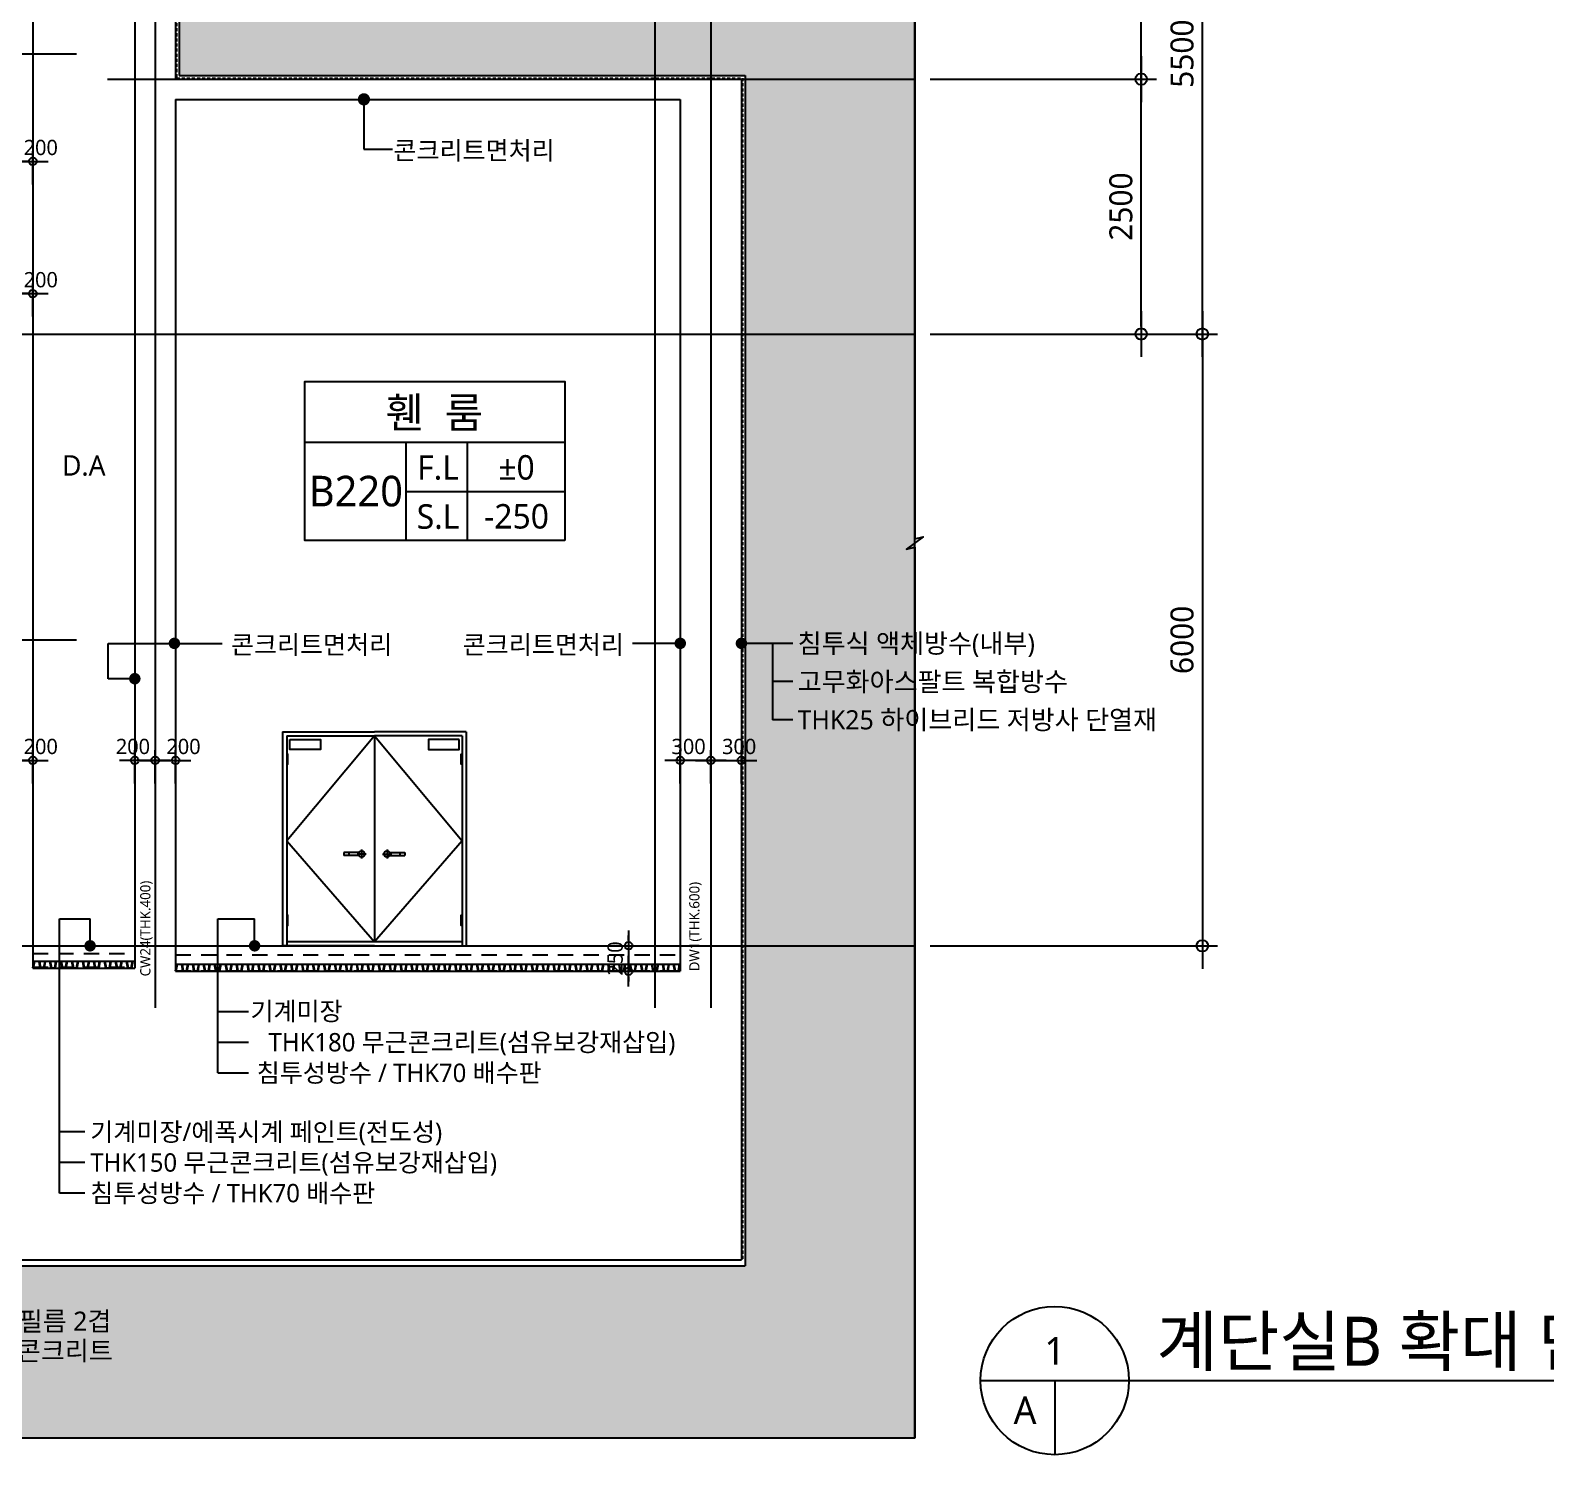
# Model space of a CAD drawing. Header units: millimetres. Extents: x 81033 to 452328, y -17390 to 42241.
# Drawn here: x 282218 to 297082, y 1239 to 15210 of the extents above; entities that cross this region are included whole.
import ezdxf
from ezdxf.enums import TextEntityAlignment as Align

# ---------------------------------------------------------------- set-up
doc = ezdxf.new("R2010")
doc.units = ezdxf.units.MM
doc.header["$LTSCALE"] = 100
doc.header["$MEASUREMENT"] = 0
doc.header["$PDSIZE"] = -10
for name, pattern in [('-HID', [2.5, 1.5, -1]), ('CEN', [62, 60, -1, 0, -1]), ('HID', [2.5, 1.5, -1])]:
    doc.linetypes.add(name, pattern=pattern)
doc.layers.get('0').update_dxf_attribs({"linetype": 'CONTINUOUS'})
doc.layers.get('Defpoints').update_dxf_attribs({"color": 171, "linetype": 'CONTINUOUS'})
for name, color, linetype in [('CEN(ST)', 1, 'CEN'), ('center(창호)', 1, 'CEN'), ('CON', 2, 'CONTINUOUS'), ('DOOR', 4, 'CONTINUOUS'), ('DOOR-ELE', 252, 'CONTINUOUS'), ('FIN', 8, 'CONTINUOUS'), ('FIN-2', 9, 'CONTINUOUS'), ('HAT 254', 254, 'CONTINUOUS'), ('HAT-252', 252, 'CONTINUOUS'), ('LED', 7, 'CONTINUOUS'), ('NDIM', 7, 'CONTINUOUS'), ('OPEN', 1, '-HID'), ('SYM', 7, 'CONTINUOUS'), ('TEXT', 3, 'CONTINUOUS'), ('TEXT(MIN)', 7, 'CONTINUOUS'), ('TEXT(노트)', 7, 'CONTINUOUS'), ('TEXT(실명)', 3, 'CONTINUOUS'), ('TITLE', 7, 'CONTINUOUS'), ('WIPEOUT', 7, 'CONTINUOUS'), ('wire-meshes', 1, 'CONTINUOUS'), ('배수판', 5, 'CONTINUOUS')]:
    doc.layers.add(name, color=color, linetype=linetype)
doc.layers.add('NUMBER', color=171, linetype='CONTINUOUS', plot=False)
doc.styles.add('CGS', font='cgse', dxfattribs={"bigfont": 'cgs'})
doc.styles.add('나눔바른고딕', font='NanumBarunGothic.ttf')
doc.dimstyles.new('NDIM 1200', dxfattribs={"dimscale": 75, "dimtxt": 3, "dimasz": 1, "dimexe": 2, "dimexo": 2, "dimgap": 1, "dimtad": 1, "dimdec": 0, "dimdsep": 46, "dimtxsty": 'CGS', "dimblk": 'DOT0', "dimcen": 1, "dimdle": 8, "dimclrd": 256, "dimclre": 256, "dimclrt": 256, "dimadec": 0, "dimazin": 0, "dimtfac": 1, "dimtdec": 0, "dimtix": 1, "dimtmove": 2, "dimatfit": 3, "dimldrblk": 'DOT0', "dimfxl": 1, "dimtolj": 1, "dimtzin": 0, "dimlwd": -1, "dimlwe": -1, "dimarcsym": 0})

# ---------------------------------------------------------------- blocks, each defined once
blk = doc.blocks.new('A$C51E23882')
at = {"layer": 'TITLE'}
blk.add_lwpolyline([(8500, 0), (0, 0), (0, 5200), (8500, 5200)], close=True, dxfattribs=at)
for points in [[(8500, 3200), (0, 3200)], [(3300, 3200), (3300, 0)], [(5300, 3200), (5300, 0)], [(3300, 1600), (8500, 1600)]]:
    blk.add_lwpolyline(points, dxfattribs=at)
at = {"layer": 'TITLE', "style": '나눔바른고딕'}
for s, p in [('F.L', (4352, 2378)), ('S.L', (4352, 778))]:
    blk.add_text(s, height=800, dxfattribs=at).set_placement(p, align=Align.MIDDLE)
blk = doc.blocks.new('FSD-1800')
blk.add_wipeout([(1450, -518), (3250, -518), (3250, -2618), (1450, -2618)]).dxf.layer = 'WIPEOUT'
at = {"layer": 'center(창호)'}
for p, q in [((2270, -1718), (2180, -1718)), ((2225, -1673), (2225, -1763)), ((2430, -1718), (2520, -1718)), ((2475, -1673), (2475, -1763))]:
    blk.add_line(p, q, dxfattribs=at)
at = {"layer": 'DOOR', "ltscale": 1000}
for p, q in [((1450, -518), (1450, -2618)), ((1450, -518), (2350, -518)), ((1490, -558), (1490, -2618)), ((1490, -558), (2350, -558)), ((3250, -518), (2350, -518)), ((2350, -558), (2350, -2578)), ((2350, -558), (2350, -2578)), ((3210, -558), (2350, -558)), ((3210, -558), (3210, -2618)), ((3250, -518), (3250, -2618)), ((2350, -2618), (1450, -2618)), ((3210, -2578), (1490, -2578)), ((2350, -2618), (3250, -2618))]:
    blk.add_line(p, q, dxfattribs=at)
for centre in [(2225, -1718), (2475, -1718)]:
    blk.add_circle(centre, 30, dxfattribs=at)
at = {"layer": 'DOOR-ELE', "ltscale": 1000}
for p, q in [((2199, -1703), (2050, -1703)), ((2050, -1703), (2050, -1733)), ((2199, -1733), (2050, -1733)), ((2100, -1703), (2100, -1733)), ((2501, -1703), (2650, -1703)), ((2501, -1733), (2650, -1733)), ((2600, -1703), (2600, -1733)), ((2650, -1703), (2650, -1733))]:
    blk.add_line(p, q, dxfattribs=at)
for points in [[(1520, -593), (1820, -593), (1820, -693), (1520, -693)], [(3180, -593), (2880, -593), (2880, -693), (3180, -693)], [(1490, -838), (1500, -838), (1500, -738), (1490, -738)], [(3210, -838), (3200, -838), (3200, -738), (3210, -738)], [(1490, -2418), (1500, -2418), (1500, -2318), (1490, -2318)], [(3210, -2418), (3200, -2418), (3200, -2318), (3210, -2318)]]:
    blk.add_lwpolyline(points, close=True, dxfattribs=at)
at = {"layer": 'OPEN', "ltscale": 700}
for p, q in [((2350, -558), (1490, -1588)), ((2350, -558), (3210, -1588)), ((1490, -1588), (2350, -2578)), ((3210, -1588), (2350, -2578))]:
    blk.add_line(p, q, dxfattribs=at)
blk = doc.blocks.new('DOT0')
blk.add_line((-3, 0), (3, 0))
at = {"color": 6}
blk.add_circle((0, 0), 0.75, dxfattribs=at)
blk = doc.blocks.new('*D719')
at = {"layer": 'Defpoints', "color": 0, "ltscale": 0.4, "transparency": 16777216}
for p in [(282243, 8049), (282043, 7724), (282243, 7724)]:
    blk.add_point(p, dxfattribs=at)
at = {"layer": 'NDIM', "ltscale": 0.4, "transparency": 16777216}
for p, q in [((282043, 7824), (282043, 8149)), ((282093, 8049), (282193, 8049)), ((282243, 7824), (282243, 8149))]:
    blk.add_line(p, q, dxfattribs=at)
at = {"layer": 'NDIM', "ltscale": 0.4, "transparency": 16777216, "xscale": 50, "yscale": 50, "zscale": 50, "rotation": 180}
blk.add_blockref('DOT0', (282043, 8049), dxfattribs=at)
at = {"layer": 'NDIM', "ltscale": 0.4, "transparency": 16777216, "xscale": 50, "yscale": 50, "zscale": 50}
blk.add_blockref('DOT0', (282243, 8049), dxfattribs=at)
at = {"layer": 'NDIM', "ltscale": 0.4, "transparency": 16777216, "insert": (282321, 8185), "char_height": 150, "attachment_point": 5, "style": '나눔바른고딕'}
blk.add_mtext('\\A1;200', dxfattribs=at)
blk = doc.blocks.new('*D723')
at = {"layer": 'Defpoints', "color": 0, "ltscale": 0.4, "transparency": 16777216}
for p in [(282243, 13924), (282043, 13598), (282243, 13598)]:
    blk.add_point(p, dxfattribs=at)
at = {"layer": 'NDIM', "ltscale": 0.4, "transparency": 16777216}
for p, q in [((282043, 13698), (282043, 14024)), ((282243, 13698), (282243, 14024)), ((282093, 13924), (282193, 13924))]:
    blk.add_line(p, q, dxfattribs=at)
at = {"layer": 'NDIM', "ltscale": 0.4, "transparency": 16777216, "xscale": 50, "yscale": 50, "zscale": 50, "rotation": 180}
blk.add_blockref('DOT0', (282043, 13924), dxfattribs=at)
at = {"layer": 'NDIM', "ltscale": 0.4, "transparency": 16777216, "xscale": 50, "yscale": 50, "zscale": 50}
blk.add_blockref('DOT0', (282243, 13924), dxfattribs=at)
at = {"layer": 'NDIM', "ltscale": 0.4, "transparency": 16777216, "insert": (282321, 14060), "char_height": 150, "attachment_point": 5, "style": '나눔바른고딕'}
blk.add_mtext('\\A1;200', dxfattribs=at)
blk = doc.blocks.new('*D782')
at = {"layer": 'Defpoints', "color": 0, "ltscale": 0.4, "transparency": 16777216}
for p in [(282243, 12627), (282043, 12302), (282243, 12302)]:
    blk.add_point(p, dxfattribs=at)
at = {"layer": 'NDIM', "ltscale": 0.4, "transparency": 16777216}
for p, q in [((282043, 12402), (282043, 12727)), ((282243, 12402), (282243, 12727)), ((282093, 12627), (282193, 12627))]:
    blk.add_line(p, q, dxfattribs=at)
at = {"layer": 'NDIM', "ltscale": 0.4, "transparency": 16777216, "xscale": 50, "yscale": 50, "zscale": 50, "rotation": 180}
blk.add_blockref('DOT0', (282043, 12627), dxfattribs=at)
at = {"layer": 'NDIM', "ltscale": 0.4, "transparency": 16777216, "xscale": 50, "yscale": 50, "zscale": 50}
blk.add_blockref('DOT0', (282243, 12627), dxfattribs=at)
at = {"layer": 'NDIM', "ltscale": 0.4, "transparency": 16777216, "insert": (282321, 12763), "char_height": 150, "attachment_point": 5, "style": '나눔바른고딕'}
blk.add_mtext('\\A1;200', dxfattribs=at)
blk = doc.blocks.new('*D802')
at = {"layer": 'Defpoints', "color": 0, "ltscale": 0.4, "transparency": 16777216}
for p in [(290893, 12231), (290893, 6231), (293714, 6231)]:
    blk.add_point(p, dxfattribs=at)
at = {"layer": 'NDIM', "ltscale": 0.4, "transparency": 16777216}
for p, q in [((291043, 12231), (293864, 12231)), ((293714, 12156), (293714, 6306)), ((291043, 6231), (293864, 6231))]:
    blk.add_line(p, q, dxfattribs=at)
at = {"layer": 'NDIM', "ltscale": 0.4, "transparency": 16777216, "xscale": 75, "yscale": 75, "zscale": 75}
for p, rotation in [((293714, 12231), 90), ((293714, 6231), 270)]:
    blk.add_blockref('DOT0', p, dxfattribs=dict(at, rotation=rotation))
at = {"layer": 'NDIM', "ltscale": 0.4, "transparency": 16777216, "insert": (293516, 9231), "char_height": 225, "attachment_point": 5, "rotation": 90, "style": '나눔바른고딕'}
blk.add_mtext('\\A1;6000', dxfattribs=at)
blk = doc.blocks.new('*D803')
at = {"layer": 'Defpoints', "color": 0, "ltscale": 0.4, "transparency": 16777216}
for p in [(290893, 17731), (293714, 17731), (290893, 12231)]:
    blk.add_point(p, dxfattribs=at)
at = {"layer": 'NDIM', "ltscale": 0.4, "transparency": 16777216}
for p, q in [((291043, 17731), (293864, 17731)), ((293714, 12306), (293714, 17656)), ((291043, 12231), (293864, 12231))]:
    blk.add_line(p, q, dxfattribs=at)
at = {"layer": 'NDIM', "ltscale": 0.4, "transparency": 16777216, "xscale": 75, "yscale": 75, "zscale": 75}
for p, rotation in [((293714, 17731), 90), ((293714, 12231), 270)]:
    blk.add_blockref('DOT0', p, dxfattribs=dict(at, rotation=rotation))
at = {"layer": 'NDIM', "ltscale": 0.4, "transparency": 16777216, "insert": (293516, 14981), "char_height": 225, "attachment_point": 5, "rotation": 90, "style": '나눔바른고딕'}
blk.add_mtext('\\A1;5500', dxfattribs=at)
blk = doc.blocks.new('*D874')
at = {"layer": 'Defpoints', "color": 0, "ltscale": 0.4, "transparency": 16777216}
for p in [(283243, 8049), (283243, 7724), (283443, 7724)]:
    blk.add_point(p, dxfattribs=at)
at = {"layer": 'NDIM', "ltscale": 0.4, "transparency": 16777216}
for p, q in [((283243, 7824), (283243, 8149)), ((283393, 8049), (283293, 8049)), ((283443, 7824), (283443, 8149))]:
    blk.add_line(p, q, dxfattribs=at)
at = {"layer": 'NDIM', "ltscale": 0.4, "transparency": 16777216, "xscale": 50, "yscale": 50, "zscale": 50, "rotation": 180}
blk.add_blockref('DOT0', (283243, 8049), dxfattribs=at)
at = {"layer": 'NDIM', "ltscale": 0.4, "transparency": 16777216, "xscale": 50, "yscale": 50, "zscale": 50}
blk.add_blockref('DOT0', (283443, 8049), dxfattribs=at)
at = {"layer": 'NDIM', "ltscale": 0.4, "transparency": 16777216, "insert": (283225, 8185), "char_height": 150, "attachment_point": 5, "style": '나눔바른고딕'}
blk.add_mtext('\\A1;200', dxfattribs=at)
blk = doc.blocks.new('*D875')
at = {"layer": 'Defpoints', "color": 0, "ltscale": 0.4, "transparency": 16777216}
for p in [(283643, 8049), (283443, 7724), (283643, 7724)]:
    blk.add_point(p, dxfattribs=at)
at = {"layer": 'NDIM', "ltscale": 0.4, "transparency": 16777216}
for p, q in [((283443, 7824), (283443, 8149)), ((283493, 8049), (283593, 8049)), ((283643, 7824), (283643, 8149))]:
    blk.add_line(p, q, dxfattribs=at)
at = {"layer": 'NDIM', "ltscale": 0.4, "transparency": 16777216, "xscale": 50, "yscale": 50, "zscale": 50, "rotation": 180}
blk.add_blockref('DOT0', (283443, 8049), dxfattribs=at)
at = {"layer": 'NDIM', "ltscale": 0.4, "transparency": 16777216, "xscale": 50, "yscale": 50, "zscale": 50}
blk.add_blockref('DOT0', (283643, 8049), dxfattribs=at)
at = {"layer": 'NDIM', "ltscale": 0.4, "transparency": 16777216, "insert": (283721, 8185), "char_height": 150, "attachment_point": 5, "style": '나눔바른고딕'}
blk.add_mtext('\\A1;200', dxfattribs=at)
blk = doc.blocks.new('*D876')
at = {"layer": 'Defpoints', "color": 0, "ltscale": 0.4, "transparency": 16777216}
for p in [(288593, 8049), (288593, 7724), (288893, 7724)]:
    blk.add_point(p, dxfattribs=at)
at = {"layer": 'NDIM', "ltscale": 0.4, "transparency": 16777216}
for p, q in [((288593, 7824), (288593, 8149)), ((288843, 8049), (288643, 8049)), ((288893, 7824), (288893, 8149))]:
    blk.add_line(p, q, dxfattribs=at)
at = {"layer": 'NDIM', "ltscale": 0.4, "transparency": 16777216, "xscale": 50, "yscale": 50, "zscale": 50, "rotation": 180}
blk.add_blockref('DOT0', (288593, 8049), dxfattribs=at)
at = {"layer": 'NDIM', "ltscale": 0.4, "transparency": 16777216, "xscale": 50, "yscale": 50, "zscale": 50}
blk.add_blockref('DOT0', (288893, 8049), dxfattribs=at)
at = {"layer": 'NDIM', "ltscale": 0.4, "transparency": 16777216, "insert": (288675, 8185), "char_height": 150, "attachment_point": 5, "style": '나눔바른고딕'}
blk.add_mtext('\\A1;300', dxfattribs=at)
blk = doc.blocks.new('*D877')
at = {"layer": 'Defpoints', "color": 0, "ltscale": 0.4, "transparency": 16777216}
for p in [(289193, 8049), (288893, 7724), (289193, 7724)]:
    blk.add_point(p, dxfattribs=at)
at = {"layer": 'NDIM', "ltscale": 0.4, "transparency": 16777216}
for p, q in [((288893, 7824), (288893, 8149)), ((288943, 8049), (289143, 8049)), ((289193, 7824), (289193, 8149))]:
    blk.add_line(p, q, dxfattribs=at)
at = {"layer": 'NDIM', "ltscale": 0.4, "transparency": 16777216, "xscale": 50, "yscale": 50, "zscale": 50, "rotation": 180}
blk.add_blockref('DOT0', (288893, 8049), dxfattribs=at)
at = {"layer": 'NDIM', "ltscale": 0.4, "transparency": 16777216, "xscale": 50, "yscale": 50, "zscale": 50}
blk.add_blockref('DOT0', (289193, 8049), dxfattribs=at)
at = {"layer": 'NDIM', "ltscale": 0.4, "transparency": 16777216, "insert": (289171, 8185), "char_height": 150, "attachment_point": 5, "style": '나눔바른고딕'}
blk.add_mtext('\\A1;300', dxfattribs=at)
blk = doc.blocks.new('*D1190')
at = {"layer": 'Defpoints', "color": 0, "ltscale": 0.4, "transparency": 16777216}
for p in [(290893, 14731), (293114, 14731), (290893, 12231)]:
    blk.add_point(p, dxfattribs=at)
at = {"layer": 'NDIM', "ltscale": 0.4, "transparency": 16777216}
for p, q in [((291043, 14731), (293264, 14731)), ((293114, 12306), (293114, 14656)), ((291043, 12231), (293264, 12231))]:
    blk.add_line(p, q, dxfattribs=at)
at = {"layer": 'NDIM', "ltscale": 0.4, "transparency": 16777216, "xscale": 75, "yscale": 75, "zscale": 75}
for p, rotation in [((293114, 14731), 90), ((293114, 12231), 270)]:
    blk.add_blockref('DOT0', p, dxfattribs=dict(at, rotation=rotation))
at = {"layer": 'NDIM', "ltscale": 0.4, "transparency": 16777216, "insert": (292916, 13481), "char_height": 225, "attachment_point": 5, "rotation": 90, "style": '나눔바른고딕'}
blk.add_mtext('\\A1;2500', dxfattribs=at)
blk = doc.blocks.new('*D1191')
at = {"layer": 'Defpoints', "color": 0, "ltscale": 0.4, "transparency": 16777216}
for p in [(290893, 17731), (293114, 17731), (290893, 14731)]:
    blk.add_point(p, dxfattribs=at)
at = {"layer": 'NDIM', "ltscale": 0.4, "transparency": 16777216}
for p, q in [((291043, 17731), (293264, 17731)), ((293114, 14806), (293114, 17656)), ((291043, 14731), (293264, 14731))]:
    blk.add_line(p, q, dxfattribs=at)
at = {"layer": 'NDIM', "ltscale": 0.4, "transparency": 16777216, "xscale": 75, "yscale": 75, "zscale": 75}
for p, rotation in [((293114, 17731), 90), ((293114, 14731), 270)]:
    blk.add_blockref('DOT0', p, dxfattribs=dict(at, rotation=rotation))
at = {"layer": 'NDIM', "ltscale": 0.4, "transparency": 16777216, "insert": (292916, 16231), "char_height": 225, "attachment_point": 5, "rotation": 90, "style": '나눔바른고딕'}
blk.add_mtext('\\A1;3000', dxfattribs=at)
blk = doc.blocks.new('*D1200')
at = {"layer": 'Defpoints', "color": 0, "ltscale": 0.4, "transparency": 16777216}
for p in [(287661, 6231), (287661, 5981), (288086, 5981)]:
    blk.add_point(p, dxfattribs=at)
at = {"layer": 'NDIM', "ltscale": 0.4, "transparency": 16777216}
for p, q in [((288086, 6281), (288086, 6331)), ((287761, 6231), (288186, 6231)), ((288086, 6231), (288086, 5981)), ((287761, 5981), (288186, 5981)), ((288086, 5931), (288086, 5881))]:
    blk.add_line(p, q, dxfattribs=at)
at = {"layer": 'NDIM', "ltscale": 0.4, "transparency": 16777216, "xscale": 50, "yscale": 50, "zscale": 50}
for p, rotation in [((288086, 6231), 270), ((288086, 5981), 90)]:
    blk.add_blockref('DOT0', p, dxfattribs=dict(at, rotation=rotation))
at = {"layer": 'NDIM', "ltscale": 0.4, "transparency": 16777216, "insert": (287955, 6106), "char_height": 150, "attachment_point": 5, "rotation": 90, "style": '나눔바른고딕'}
blk.add_mtext('\\A1;250', dxfattribs=at)

msp = doc.modelspace()

# ---------------------------------------------------------------- hatches: boundary and pattern name
at = {"layer": 'HAT 254', "ltscale": 1000}
h = msp.add_hatch(color=256, dxfattribs=at)
h.dxf.hatch_style = 1
h.paths.add_polyline_path([(290893.4, 16340.6), (283678.4, 16340.6), (283678.4, 14765.6), (289228.4, 14765.6), (289228.4, 3040.6), (290893.4, 3040.6)])
h = msp.add_hatch(color=256, dxfattribs=at)
h.dxf.hatch_style = 1
h.paths.add_polyline_path([(275808.4, 14980.6), (275744.3, 14980.6), (274593.4, 14030.6), (273643.4, 14030.6), (273643.4, 1403.6), (275808.4, 1403.6), (290893.4, 1403.6), (290893.4, 3090.6), (275808.4, 3090.6)])

# ---------------------------------------------------------------- linework, layer by layer
at = {"ltscale": 10000}
for p, q in [((282980.6, 8850.3), (282980.6, 9197.1)), ((285593.4, 8330.6), (285593.4, 6230.6)), ((282504.7, 3805), (282504.7, 6496.7)), ((282504.7, 6496.7), (282804.7, 6496.7)), ((282754.7, 4405), (282504.7, 4405)), ((282754.7, 4105), (282504.7, 4105)), ((282754.7, 3805), (282504.7, 3805))]:
    msp.add_line(p, q, dxfattribs=at)
at = {"layer": 'CEN(ST)', "ltscale": 10000}
for p, q in [((283443.4, 38730.6), (283443.4, 5621.2)), ((288343.4, 38730.6), (288343.4, 5621.2)), ((288893.4, 38730.6), (288893.4, 5621.2)), ((273643.4, 14980.6), (282672.7, 14980.6)), ((282974.1, 14730.6), (290893.4, 14730.6)), ((273643.4, 12230.6), (290893.4, 12230.6)), ((273643.4, 9230.6), (282672.7, 9230.6)), ((273643.4, 6230.6), (290893.4, 6230.6))]:
    msp.add_line(p, q, dxfattribs=at)
at = {"layer": 'CON', "ltscale": 10000}
for p, q in [((282243.4, 21330.6), (282243.4, 6010.6)), ((283243.4, 18630.6), (283243.4, 6010.6)), ((283643.4, 17580.6), (283643.4, 14730.6)), ((283643.4, 14730.6), (289193.4, 14730.6)), ((289193.4, 14730.6), (289193.4, 3150.6)), ((283643.4, 14530.6), (283643.4, 5980.6)), ((283643.4, 14530.6), (288593.4, 14530.6)), ((288593.4, 14530.6), (288593.4, 5980.6)), ((282243.4, 6010.6), (283243.4, 6010.6)), ((283643.4, 5980.6), (288593.4, 5980.6)), ((275843.4, 3150.6), (289193.4, 3150.6))]:
    msp.add_line(p, q, dxfattribs=at)
at = {"layer": 'Defpoints', "ltscale": 1000}
msp.add_lwpolyline([(273643.4, 38730.6), (273643.4, 1403.6), (290893.4, 1403.6), (290893.4, 38730.6)], dxfattribs=at)
at = {"layer": 'FIN', "ltscale": 1000}
for p, q in [((282243.4, 6230.6), (283243.4, 6230.6)), ((282243.4, 6080.6), (283243.4, 6080.6)), ((283643.4, 6050.6), (288593.4, 6050.6))]:
    msp.add_line(p, q, dxfattribs=at)
at = {"layer": 'FIN-2', "ltscale": 0.5}
for p, q in [((283678.4, 17580.6), (283678.4, 14765.6)), ((283678.4, 14765.6), (289228.4, 14765.6)), ((289228.4, 14765.6), (289228.4, 3090.6)), ((275808.4, 3090.6), (289228.4, 3090.6))]:
    msp.add_line(p, q, dxfattribs=at)
at = {"layer": 'HAT-252', "linetype": 'HID', "ltscale": 0.2}
for p, q in [((283653.4, 17580.6), (283653.4, 14740.6)), ((283653.4, 14740.6), (289203.4, 14740.6)), ((289203.4, 14740.6), (289203.4, 3150.6))]:
    msp.add_line(p, q, dxfattribs=at)
at = {"layer": 'HAT-252', "linetype": '-HID'}
for p, q in [((282243.4, 6020.6), (283243.4, 6020.6)), ((283643.4, 5985.6), (288593.4, 5985.6))]:
    msp.add_line(p, q, dxfattribs=at)
at = {"layer": 'LED'}
for p, q in [((282980.6, 9197.1), (284100.8, 9197.1)), ((288593.4, 9197.1), (288124.3, 9197.1)), ((289698.7, 9197.1), (289193.4, 9197.1)), ((289498.7, 9197.1), (289498.7, 8447.1)), ((283243.2, 8850.3), (282980.6, 8850.3)), ((289698.7, 8822.1), (289498.7, 8822.1)), ((289698.7, 8447.1), (289498.7, 8447.1)), ((282804.7, 6230.6), (282804.7, 6496.7)), ((284058.8, 6496.7), (284418.3, 6496.7)), ((284058.8, 4984.8), (284058.8, 6496.7)), ((284418.3, 6230.6), (284418.3, 6496.7)), ((284058.8, 5584.8), (284358.8, 5584.8)), ((284058.8, 5284.8), (284358.8, 5284.8))]:
    msp.add_line(p, q, dxfattribs=at)
at = {"layer": 'LED', "const_width": 56.2}
for points in [[(283631.7, 9225.2, -1), (283631.7, 9168.9, -1)], [(288593.4, 9225.2, 1), (288593.4, 9168.9, 1)], [(289193.4, 9225.2, 1), (289193.4, 9168.9, 1)], [(283243.2, 8822.1, -1), (283243.2, 8878.4, -1)], [(282804.7, 6258.7, 1), (282804.7, 6202.4, 1)], [(284418.3, 6258.7, -1), (284418.3, 6202.4, -1)]]:
    msp.add_lwpolyline(points, format="xyb", close=True, dxfattribs=at)
at = {"layer": 'LED'}
msp.add_lwpolyline([(284058.8, 4984.8), (284358.8, 4984.8)], dxfattribs=at)
at = {"layer": 'SYM'}
for p, q in [((291538.8, 1966.6), (299845.8, 1966.6)), ((292266.1, 1966.6), (292266.1, 1239.3))]:
    msp.add_line(p, q, dxfattribs=at)
at = {"layer": 'SYM', "ltscale": 10000}
msp.add_lwpolyline([(290893.4, 16780.6), (290893.4, 10221.1), (290975.9, 10241.3), (290810.9, 10119.8), (290893.4, 10140.1), (290893.4, 1403.6)], dxfattribs=at)
at = {"layer": 'SYM'}
msp.add_circle((292266.1, 1966.6), 727.3, dxfattribs=at)
at = {"layer": 'wire-meshes', "linetype": 'HID'}
for p, q in [((282243.4, 6155.6), (283243.4, 6155.6)), ((283643.4, 6140.6), (288593.4, 6140.6))]:
    msp.add_line(p, q, dxfattribs=at)
at = {"layer": '배수판'}
for points in [[(282243.4, 6013.9), (282255.2, 6080.6), (282307, 6080.6), (282318.9, 6013.9), (282350.6, 6013.9), (282362.5, 6080.6), (282414.2, 6080.6), (282426.1, 6013.9), (282457.8, 6013.9), (282469.7, 6080.6), (282521.5, 6080.6), (282533.3, 6013.9), (282565, 6013.9), (282576.9, 6080.6), (282628.7, 6080.6), (282640.6, 6013.9), (282672.2, 6013.9), (282684.1, 6080.6), (282735.9, 6080.6), (282747.8, 6013.9), (282779.4, 6013.9), (282791.3, 6080.6), (282843.1, 6080.6), (282855, 6013.9), (282886.6, 6013.9), (282898.5, 6080.6), (282950.3, 6080.6), (282962.2, 6013.9), (282993.8, 6013.9), (283005.7, 6080.6), (283057.5, 6080.6), (283069.4, 6013.9), (283101, 6013.9), (283112.9, 6080.6), (283164.7, 6080.6), (283176.6, 6013.9), (283208.2, 6013.9), (283220.1, 6080.6), (283243.4, 6080.6)], [(283243.4, 6077.2), (283223.1, 6077.2), (283211.2, 6010.6), (283173.7, 6010.6), (283161.8, 6077.2), (283115.9, 6077.2), (283104, 6010.6), (283066.5, 6010.6), (283054.6, 6077.2), (283008.7, 6077.2), (282996.8, 6010.6), (282959.2, 6010.6), (282947.4, 6077.2), (282901.4, 6077.2), (282889.6, 6010.6), (282852, 6010.6), (282840.1, 6077.2), (282794.2, 6077.2), (282782.3, 6010.6), (282744.8, 6010.6), (282732.9, 6077.2), (282687, 6077.2), (282675.1, 6010.6), (282637.6, 6010.6), (282625.7, 6077.2), (282579.8, 6077.2), (282567.9, 6010.6), (282530.4, 6010.6), (282518.5, 6077.2), (282472.6, 6077.2), (282460.7, 6010.6), (282423.2, 6010.6), (282411.3, 6077.2), (282365.4, 6077.2), (282353.5, 6010.6), (282316, 6010.6), (282304.1, 6077.2), (282258.2, 6077.2), (282246.3, 6010.6)], [(283643.4, 5983.9), (283655.2, 6050.6), (283707, 6050.6), (283718.9, 5983.9), (283750.6, 5983.9), (283762.5, 6050.6), (283814.2, 6050.6), (283826.1, 5983.9), (283857.8, 5983.9), (283869.7, 6050.6), (283921.5, 6050.6), (283933.3, 5983.9), (283965, 5983.9), (283976.9, 6050.6), (284028.7, 6050.6), (284040.6, 5983.9), (284072.2, 5983.9), (284084.1, 6050.6), (284135.9, 6050.6), (284147.8, 5983.9), (284179.4, 5983.9), (284191.3, 6050.6), (284243.1, 6050.6), (284255, 5983.9), (284286.6, 5983.9), (284298.5, 6050.6), (284350.3, 6050.6), (284362.2, 5983.9), (284393.8, 5983.9), (284405.7, 6050.6), (284457.5, 6050.6), (284469.4, 5983.9), (284501, 5983.9), (284512.9, 6050.6), (284564.7, 6050.6), (284576.6, 5983.9), (284608.2, 5983.9), (284620.1, 6050.6), (284671.9, 6050.6), (284683.8, 5983.9), (284715.5, 5983.9), (284727.3, 6050.6), (284779.1, 6050.6), (284791, 5983.9), (284822.7, 5983.9), (284834.6, 6050.6), (284886.3, 6050.6), (284898.2, 5983.9), (284929.9, 5983.9), (284941.8, 6050.6), (284993.6, 6050.6), (285005.4, 5983.9), (285037.1, 5983.9), (285049, 6050.6), (285100.8, 6050.6), (285112.6, 5983.9), (285144.3, 5983.9), (285156.2, 6050.6), (285208, 6050.6), (285219.9, 5983.9), (285251.5, 5983.9), (285263.4, 6050.6), (285315.2, 6050.6), (285327.1, 5983.9), (285358.7, 5983.9), (285370.6, 6050.6), (285422.4, 6050.6), (285434.3, 5983.9), (285465.9, 5983.9), (285477.8, 6050.6), (285529.6, 6050.6), (285541.5, 5983.9), (285573.1, 5983.9), (285585, 6050.6), (285636.8, 6050.6), (285648.7, 5983.9), (285680.3, 5983.9), (285692.2, 6050.6), (285744, 6050.6), (285755.9, 5983.9), (285787.6, 5983.9), (285799.4, 6050.6), (285851.2, 6050.6), (285863.1, 5983.9), (285894.8, 5983.9), (285906.6, 6050.6), (285958.4, 6050.6), (285970.3, 5983.9), (286002, 5983.9), (286013.9, 6050.6), (286065.6, 6050.6), (286077.5, 5983.9), (286109.2, 5983.9), (286121.1, 6050.6), (286172.9, 6050.6), (286184.7, 5983.9), (286216.4, 5983.9), (286228.3, 6050.6), (286280.1, 6050.6), (286292, 5983.9), (286323.6, 5983.9), (286335.5, 6050.6), (286387.3, 6050.6), (286399.2, 5983.9), (286430.8, 5983.9), (286442.7, 6050.6), (286494.5, 6050.6), (286506.4, 5983.9), (286538, 5983.9), (286549.9, 6050.6), (286601.7, 6050.6), (286613.6, 5983.9), (286645.2, 5983.9), (286657.1, 6050.6), (286708.9, 6050.6), (286720.8, 5983.9), (286752.4, 5983.9), (286764.3, 6050.6), (286816.1, 6050.6), (286828, 5983.9), (286859.6, 5983.9), (286871.5, 6050.6), (286923.3, 6050.6), (286935.2, 5983.9), (286966.9, 5983.9), (286978.7, 6050.6), (287030.5, 6050.6), (287042.4, 5983.9), (287074.1, 5983.9), (287085.9, 6050.6), (287137.7, 6050.6), (287149.6, 5983.9), (287181.3, 5983.9), (287193.2, 6050.6), (287245, 6050.6), (287256.8, 5983.9), (287288.5, 5983.9), (287300.4, 6050.6), (287352.2, 6050.6), (287364, 5983.9), (287395.7, 5983.9), (287407.6, 6050.6), (287459.4, 6050.6), (287471.3, 5983.9), (287502.9, 5983.9), (287514.8, 6050.6), (287566.6, 6050.6), (287578.5, 5983.9), (287610.1, 5983.9), (287622, 6050.6), (287673.8, 6050.6), (287685.7, 5983.9), (287717.3, 5983.9), (287729.2, 6050.6), (287781, 6050.6), (287792.9, 5983.9), (287824.5, 5983.9), (287836.4, 6050.6), (287888.2, 6050.6), (287900.1, 5983.9), (287931.7, 5983.9), (287943.6, 6050.6), (287995.4, 6050.6), (288007.3, 5983.9), (288038.9, 5983.9), (288050.8, 6050.6), (288102.6, 6050.6), (288114.5, 5983.9), (288146.2, 5983.9), (288158, 6050.6), (288209.8, 6050.6), (288221.7, 5983.9), (288253.4, 5983.9), (288265.3, 6050.6), (288317, 6050.6), (288328.9, 5983.9), (288360.6, 5983.9), (288372.5, 6050.6), (288424.3, 6050.6), (288436.1, 5983.9), (288467.8, 5983.9), (288479.7, 6050.6), (288531.5, 6050.6), (288543.3, 5983.9), (288575, 5983.9), (288586.9, 6050.6), (288593.4, 6050.6)], [(288593.4, 6047.2), (288589.8, 6047.2), (288577.9, 5980.6), (288540.4, 5980.6), (288528.5, 6047.2), (288482.6, 6047.2), (288470.7, 5980.6), (288433.2, 5980.6), (288421.3, 6047.2), (288375.4, 6047.2), (288363.5, 5980.6), (288326, 5980.6), (288314.1, 6047.2), (288268.2, 6047.2), (288256.3, 5980.6), (288218.8, 5980.6), (288206.9, 6047.2), (288161, 6047.2), (288149.1, 5980.6), (288111.6, 5980.6), (288099.7, 6047.2), (288053.8, 6047.2), (288041.9, 5980.6), (288004.4, 5980.6), (287992.5, 6047.2), (287946.6, 6047.2), (287934.7, 5980.6), (287897.2, 5980.6), (287885.3, 6047.2), (287839.4, 6047.2), (287827.5, 5980.6), (287789.9, 5980.6), (287778.1, 6047.2), (287732.1, 6047.2), (287720.3, 5980.6), (287682.7, 5980.6), (287670.8, 6047.2), (287624.9, 6047.2), (287613.1, 5980.6), (287575.5, 5980.6), (287563.6, 6047.2), (287517.7, 6047.2), (287505.8, 5980.6), (287468.3, 5980.6), (287456.4, 6047.2), (287410.5, 6047.2), (287398.6, 5980.6), (287361.1, 5980.6), (287349.2, 6047.2), (287303.3, 6047.2), (287291.4, 5980.6), (287253.9, 5980.6), (287242, 6047.2), (287196.1, 6047.2), (287184.2, 5980.6), (287146.7, 5980.6), (287134.8, 6047.2), (287088.9, 6047.2), (287077, 5980.6), (287039.5, 5980.6), (287027.6, 6047.2), (286981.7, 6047.2), (286969.8, 5980.6), (286932.3, 5980.6), (286920.4, 6047.2), (286874.5, 6047.2), (286862.6, 5980.6), (286825.1, 5980.6), (286813.2, 6047.2), (286767.3, 6047.2), (286755.4, 5980.6), (286717.8, 5980.6), (286706, 6047.2), (286660.1, 6047.2), (286648.2, 5980.6), (286610.6, 5980.6), (286598.8, 6047.2), (286552.8, 6047.2), (286541, 5980.6), (286503.4, 5980.6), (286491.5, 6047.2), (286445.6, 6047.2), (286433.7, 5980.6), (286396.2, 5980.6), (286384.3, 6047.2), (286338.4, 6047.2), (286326.5, 5980.6), (286289, 5980.6), (286277.1, 6047.2), (286231.2, 6047.2), (286219.3, 5980.6), (286181.8, 5980.6), (286169.9, 6047.2), (286124, 6047.2), (286112.1, 5980.6), (286074.6, 5980.6), (286062.7, 6047.2), (286016.8, 6047.2), (286004.9, 5980.6), (285967.4, 5980.6), (285955.5, 6047.2), (285909.6, 6047.2), (285897.7, 5980.6), (285860.2, 5980.6), (285848.3, 6047.2), (285802.4, 6047.2), (285790.5, 5980.6), (285753, 5980.6), (285741.1, 6047.2), (285695.2, 6047.2), (285683.3, 5980.6), (285645.8, 5980.6), (285633.9, 6047.2), (285588, 6047.2), (285576.1, 5980.6), (285538.5, 5980.6), (285526.7, 6047.2), (285480.7, 6047.2), (285468.9, 5980.6), (285431.3, 5980.6), (285419.5, 6047.2), (285373.5, 6047.2), (285361.7, 5980.6), (285324.1, 5980.6), (285312.2, 6047.2), (285266.3, 6047.2), (285254.4, 5980.6), (285216.9, 5980.6), (285205, 6047.2), (285159.1, 6047.2), (285147.2, 5980.6), (285109.7, 5980.6), (285097.8, 6047.2), (285051.9, 6047.2), (285040, 5980.6), (285002.5, 5980.6), (284990.6, 6047.2), (284944.7, 6047.2), (284932.8, 5980.6), (284895.3, 5980.6), (284883.4, 6047.2), (284837.5, 6047.2), (284825.6, 5980.6), (284788.1, 5980.6), (284776.2, 6047.2), (284730.3, 6047.2), (284718.4, 5980.6), (284680.9, 5980.6), (284669, 6047.2), (284623.1, 6047.2), (284611.2, 5980.6), (284573.7, 5980.6), (284561.8, 6047.2), (284515.9, 6047.2), (284504, 5980.6), (284466.5, 5980.6), (284454.6, 6047.2), (284408.7, 6047.2), (284396.8, 5980.6), (284359.2, 5980.6), (284347.4, 6047.2), (284301.4, 6047.2), (284289.6, 5980.6), (284252, 5980.6), (284240.1, 6047.2), (284194.2, 6047.2), (284182.3, 5980.6), (284144.8, 5980.6), (284132.9, 6047.2), (284087, 6047.2), (284075.1, 5980.6), (284037.6, 5980.6), (284025.7, 6047.2), (283979.8, 6047.2), (283967.9, 5980.6), (283930.4, 5980.6), (283918.5, 6047.2), (283872.6, 6047.2), (283860.7, 5980.6), (283823.2, 5980.6), (283811.3, 6047.2), (283765.4, 6047.2), (283753.5, 5980.6), (283716, 5980.6), (283704.1, 6047.2), (283658.2, 6047.2), (283646.3, 5980.6)]]:
    msp.add_lwpolyline(points, dxfattribs=at)

# ---------------------------------------------------------------- block references
at = {"xscale": 0.3, "yscale": 0.3, "zscale": 0.3}
msp.add_blockref('A$C51E23882', (284912.2, 10206.9), dxfattribs=at)

# ---------------------------------------------------------------- texts
at = {"layer": 'NUMBER', "style": '나눔바른고딕'}
for s, p in [('CW24(THK.400)', (283346.3, 5930.6)), ('DW1(THK.600)', (288731.6, 5980.6))]:
    msp.add_text(s, height=100, rotation=90, dxfattribs=at).set_placement(p, align=Align.MIDDLE_LEFT)
at = {"layer": 'TEXT', "style": '나눔바른고딕'}
msp.add_text('계단실B 확대 단면도-1', height=480, dxfattribs=at).set_placement((293264.4, 2352), align=Align.MIDDLE_LEFT)
for s, p in [('1', (292266.1, 2257.5)), ('A', (291975.2, 1675.7))]:
    msp.add_text(s, height=270, dxfattribs=at).set_placement(p, align=Align.MIDDLE)
at = {"layer": 'TEXT(MIN)', "style": '나눔바른고딕'}
for p in [(287361.7, 14032.4), (285767.6, 9184)]:
    msp.add_text('콘크리트면처리', height=180, dxfattribs=at).set_placement(p, align=Align.MIDDLE_RIGHT)
msp.add_text('D.A', height=200, dxfattribs=at).set_placement((282743.4, 10942), align=Align.MIDDLE_CENTER)
for s, p in [('콘크리트면처리', (288041.2, 9184)), ('기계미장', (285281.1, 5588.2)), ('THK180 무근콘크리트(섬유보강재삽입)', (288545.1, 5284.8)), ('침투성방수 / THK70 배수판', (287233.7, 4984.8))]:
    msp.add_text(s, height=180, rotation=360, dxfattribs=at).set_placement(p, align=Align.MIDDLE_RIGHT)
for s, p in [('기계미장/에폭시계 페인트(전도성)', (282806.9, 4405)), ('THK150 무근콘크리트(섬유보강재삽입)', (282806.9, 4105)), ('침투성방수 / THK70 배수판', (282806.9, 3805))]:
    msp.add_text(s, height=180, dxfattribs=at).set_placement(p, align=Align.MIDDLE_LEFT)
at = {"layer": 'TEXT(노트)', "style": '나눔바른고딕'}
for s, p in [('침투식 액체방수(내부)', (289744.1, 9197.1)), ('고무화아스팔트 복합방수', (289744.1, 8822.1)), ('THK25 하이브리드 저방사 단열재', (289744.1, 8447.1)), ('THK0.03 PE필름 2겹', (280805.3, 2548.6)), ('THK60 버림콘크리트', (280805.3, 2258.1))]:
    msp.add_text(s, height=187.5, dxfattribs=at).set_placement(p, align=Align.MIDDLE_LEFT)
at = {"layer": 'TEXT(실명)', "style": '나눔바른고딕'}
for s, height, p in [('휀  룸', 300, (286181.5, 11465.1)), ('±0', 240, (286987.1, 10923.2)), ('B220', 300, (285411.5, 10690.9)), ('-250', 240, (286987.1, 10443.2))]:
    msp.add_text(s, height=height, dxfattribs=at).set_placement(p, align=Align.MIDDLE)

# ---------------------------------------------------------------- dimensions: what is measured, and where the dimension line sits
at = {"layer": 'NDIM', "ltscale": 0.4}
for base, p1, p2, angle, override, picture, middle in [((293713.5, 17730.6), (290893.4, 12230.6), (290893.4, 17730.6), 90, {"dimtxsty": '나눔바른고딕'}, '*D803', (293516.3, 14980.6)), ((293113.5, 17730.6), (290893.4, 14730.6), (290893.4, 17730.6), 90, {"dimtxsty": '나눔바른고딕'}, '*D1191', (292916.2, 16230.6)), ((293113.5, 14730.6), (290893.4, 12230.6), (290893.4, 14730.6), 90, {"dimtxsty": '나눔바른고딕'}, '*D1190', (292916.3, 13480.6)), ((293713.5, 6230.6), (290893.4, 12230.6), (290893.4, 6230.6), 270, {"dimtxsty": '나눔바른고딕'}, '*D802', (293516.2, 9230.6)), ((288086.3, 5980.6), (287661.3, 6230.6), (287661.3, 5980.6), 270, {"dimscale": 50, "dimtxsty": '나눔바른고딕'}, '*D1200', (287954.8, 6105.6))]:
    dim = msp.add_linear_dim(base=base, p1=p1, p2=p2, angle=angle, dimstyle='NDIM 1200', override=override, dxfattribs=at)
    dim.commit()
    dim.dimension.update_dxf_attribs({"geometry": picture, "text_midpoint": middle})
for base, p1, p2, picture, middle in [((282243.4, 13923.6), (282043.4, 13598.5), (282243.4, 13598.5), '*D723', (282320.9, 14059.5)), ((282243.4, 12626.7), (282043.4, 12301.6), (282243.4, 12301.6), '*D782', (282320.9, 12762.6)), ((282243.4, 8048.9), (282043.4, 7723.8), (282243.4, 7723.8), '*D719', (282320.9, 8184.9)), ((283643.4, 8048.9), (283443.4, 7723.8), (283643.4, 7723.8), '*D875', (283720.9, 8184.9)), ((289193.4, 8048.9), (288893.4, 7723.8), (289193.4, 7723.8), '*D877', (289170.9, 8184.9))]:
    dim = msp.add_linear_dim(base=base, p1=p1, p2=p2, dimstyle='NDIM 1200', override={"dimscale": 50, "dimtxsty": '나눔바른고딕'}, dxfattribs=at)
    dim.commit()
    dim.dimension.update_dxf_attribs({"geometry": picture, "text_midpoint": middle, "dimtype": 160})
for base, p1, p2, picture, middle in [((283243.4, 8048.9), (283443.4, 7723.8), (283243.4, 7723.8), '*D874', (283225.2, 8184.9)), ((288593.4, 8048.9), (288893.4, 7723.8), (288593.4, 7723.8), '*D876', (288675.2, 8184.9))]:
    dim = msp.add_linear_dim(base=base, p1=p1, p2=p2, angle=180, dimstyle='NDIM 1200', override={"dimscale": 50, "dimtxsty": '나눔바른고딕'}, dxfattribs=at)
    dim.commit()
    dim.dimension.update_dxf_attribs({"geometry": picture, "text_midpoint": middle, "dimtype": 160})

# ---------------------------------------------------------------- leaders
at = {"layer": 'NDIM', "ltscale": 10000}
msp.add_leader([(285490.5, 14532.8), (285490.5, 14045.4), (285772.1, 14045.4)], dimstyle='NDIM 1200', override={"dimscale": 120, "dimasz": 1, "dimgap": 1, "dimtad": 0, "dimldrblk": 'Dot'}, dxfattribs=at)

# ---------------------------------------------------------------- next in the draw order: block references
msp.add_blockref('FSD-1800', (283243.4, 8848.5))

# ---------------------------------------------------------------- next in the draw order: linework, layer by layer
at = {"layer": 'FIN', "ltscale": 1000}
msp.add_line((283643.4, 6230.6), (288593.4, 6230.6), dxfattribs=at)

doc.saveas('drawing.dxf')
